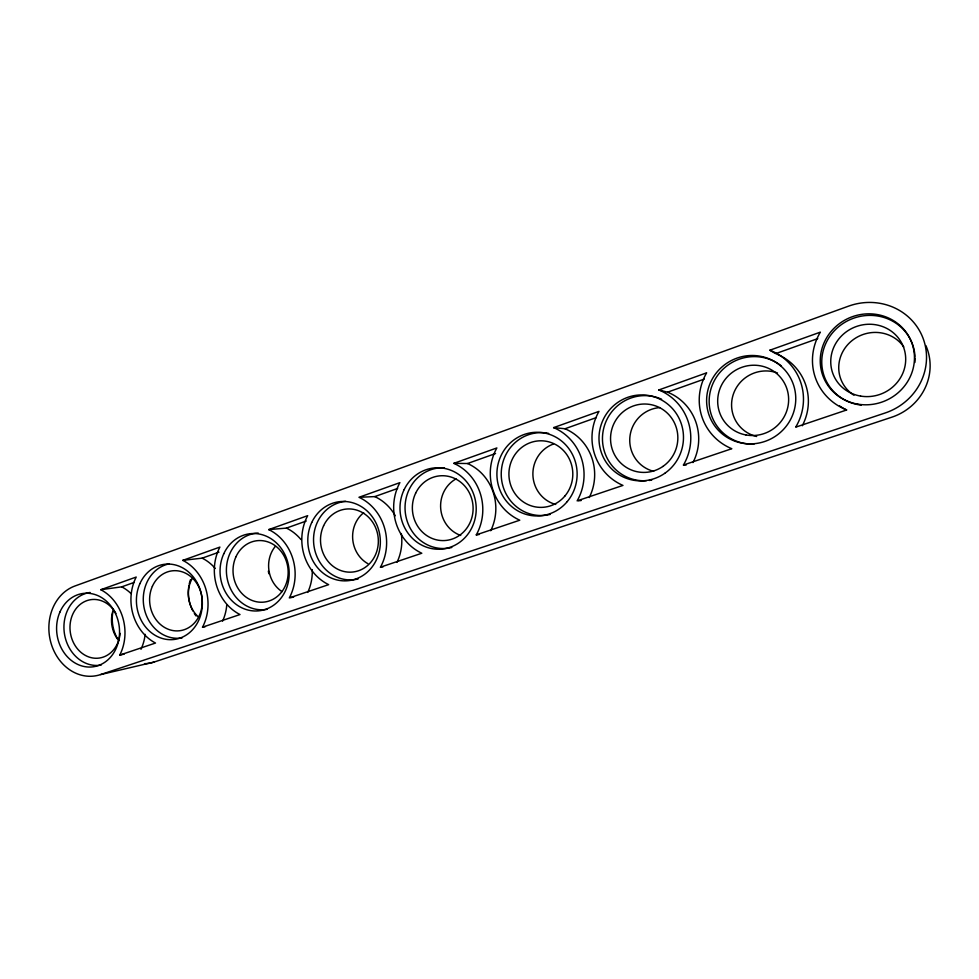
<?xml version="1.0" encoding="UTF-8"?>
<svg xmlns="http://www.w3.org/2000/svg" width="979" height="979" viewBox="0 0 979 979"><rect width="100%" height="100%" fill="white"/><g stroke="black" fill="none" stroke-linecap="round" stroke-linejoin="round"><path stroke-width="1.47" d="M100.8 589.713L136.203 577.047A46.123 40.041 82.3 0 0 155.49 643.044L119.756 655.086A45.034 38.132 81.9 0 0 100.8 589.713L121.726 586.849L134.233 582.383M182.779 560.367L219.883 547.09A47.225 42.011 82.9 0 0 239.99 614.543L202.518 627.184A46.086 39.968 82.3 0 0 182.779 560.367L202.176 558.152L218.966 552.168M268.735 529.602L307.675 515.664A48.387 44.128 84 0 0 328.65 584.647L289.319 597.912A47.188 41.926 82.9 0 0 268.735 529.602L286.443 528.097L306.207 521.048M453.815 463.348L496.855 447.941A50.92 48.84 -89.5 0 0 519.763 520.204L476.283 534.864A49.562 46.319 85.8 0 0 453.815 463.348L467.534 463.52L495.558 453.522M553.637 427.615L598.964 411.388A52.413 51.373 -72.8 0 0 622.962 485.413L577.145 500.856A50.871 48.754 -89.8 0 0 553.637 427.615L564.993 428.765L596.382 417.568M658.818 389.96L706.642 372.84A54.702 53.392 -33.9 0 0 731.802 448.712L683.452 465.013A52.352 51.275 -74 0 0 658.818 389.96L667.568 392.175L704.268 379.093M769.824 350.225L820.341 332.15A57.761 54.983 -21.9 0 0 846.762 409.944L795.67 427.174A54.604 53.331 -34.8 0 0 769.824 350.225L775.649 353.639L817.759 338.612M360.407 497.234L374.786 496.598L397.658 488.435M380.464 567.171L421.79 553.245A49.611 46.405 85.9 0 1 399.885 482.647L358.975 497.295A48.338 44.043 83.9 0 1 380.464 567.171L383.254 566.719M100.592 674.58L885.163 412.979A59.278 56.464 -22 0 0 923.625 339.835A59.278 56.464 -22 0 0 848.634 306.121L75.04 585.956A46.294 39.209 81.9 0 0 50.994 643.068A46.294 39.209 81.9 0 0 100.592 674.58L154.168 662.037L891.796 417.201A54.946 52.328 -20.4 0 0 925.865 345.55M119.756 655.086L124.162 654.131M202.518 627.184L205.443 626.584M290.763 597.643L293.639 597.104M476.283 534.864L479.208 534.485M578.491 500.758L581.183 500.538M683.452 465.013L686.157 465.049M154.168 662.037A43.455 37.386 81.7 0 1 144.537 663.676M196.02 615.938A35.525 31.255 82.2 0 1 194.319 613.466M192.839 610.859A35.525 31.255 82.2 0 1 188.923 585.613M189.216 584.133A35.525 31.255 82.2 0 1 190.428 579.776M117.26 638.296A34.767 29.908 81.7 0 1 112.793 612.279M861.263 405.122A46.955 44.728 -21.8 0 1 821.919 358.118A46.955 44.728 -21.8 0 1 869.132 315.385A46.955 44.728 -21.8 0 1 914.998 356.503M915.047 357.971A46.955 44.728 -21.8 0 1 914.912 362.45M853.945 395.222A35.636 33.935 -20.6 0 1 849.442 342.883A35.636 33.935 -20.6 0 1 903.776 346.909M753.879 444.111A44.496 43.443 -33.7 0 1 711.66 386.742A44.496 43.443 -33.7 0 1 781.438 365.999M756.657 436.499A33.849 33.029 -30.2 0 1 733.234 394.537A33.849 33.029 -30.2 0 1 777.51 372.987M550.333 514.367A41.448 39.784 -89.6 0 1 501.236 475.011A41.448 39.784 -89.6 0 1 548.632 433.391M651.769 480.016A42.648 41.816 -72.8 0 1 649.04 480.456M646.324 480.701A42.648 41.816 -72.8 0 1 603.199 430.674A42.648 41.816 -72.8 0 1 661.608 399.212M653.666 471.327A32.454 31.928 -68.7 0 1 659.675 407.607M451.808 547.469A40.396 37.814 85.9 0 1 405.22 511.748A40.396 37.814 85.9 0 1 444.429 467.815M358.143 578.944A39.405 35.966 84 0 1 314.088 546.674A39.405 35.966 84 0 1 345.599 501.334M367.835 563.659A30.092 27.693 83.9 0 1 363.674 512.715M182.167 637.855A37.581 32.662 82.3 0 1 143.901 606.772A37.581 32.662 82.3 0 1 169.306 563.831M460.717 535.452A30.802 29.04 85.9 0 1 440.709 508.639A30.802 29.04 85.9 0 1 456.067 478.878M555.705 504.442A31.573 30.471 -89.1 0 1 532.906 475.084A31.573 30.471 -89.1 0 1 553.527 444.001M267.071 609.317A38.475 34.265 82.9 0 1 226.675 575.297A38.475 34.265 82.9 0 1 258.162 533.017M120.123 633.34A29.505 25.05 81.9 0 1 85.406 655.44A29.505 25.05 81.9 0 1 75.664 609.183A29.505 25.05 81.9 0 1 115.926 613.478M118.802 640.707A28.146 24.169 81.8 0 1 113.417 609.452M101.155 665.084A36.737 31.181 81.9 0 1 64.418 633.646A36.737 31.181 81.9 0 1 90.092 592.466M281.989 591.622A29.407 26.433 82.8 0 1 275.099 546.637M198.921 617.37A28.758 25.258 82.2 0 1 192.153 578.577M374.786 496.598A47.102 43.1 83.9 0 1 395.296 515.774M401.304 533.531A47.102 43.1 83.9 0 1 396.997 562.338M202.176 558.152A44.961 39.209 82.2 0 1 215.27 568.481M226.736 605.316A44.961 39.209 82.2 0 1 222.6 621.102M667.568 392.175A50.908 49.966 -72.2 0 1 692.961 462.59M777.032 354.19A53.099 51.85 -32.9 0 1 802.278 425.755M845.746 409.577A56.097 53.404 -21.3 0 1 839.59 405.942M564.993 428.765A49.501 47.579 -89.6 0 1 589.26 497.54M467.534 463.52A48.265 45.267 85.8 0 1 490.724 530.74M286.443 528.097A46.013 41.081 82.9 0 1 300.957 539.539M312.252 569.619A46.013 41.081 82.9 0 1 307.724 592.417M121.726 586.849A43.957 37.447 81.8 0 1 131.027 593.555M145.149 634.331A43.957 37.447 81.8 0 1 140.964 649.31M268.87 573.755A36.321 32.699 82.8 0 1 268.356 571.112M857.739 404.143A47.42 45.169 -22 0 0 912.098 343.641A47.42 45.169 -22 0 0 832.211 330.18A47.42 45.169 -22 0 0 857.739 404.143M753.891 443.732A44.912 43.859 -34.4 0 0 788.364 374.492A44.912 43.859 -34.4 0 0 711.292 380.843A44.912 43.859 -34.4 0 0 753.891 443.732M664.741 473.346A43.052 42.183 -73.4 0 0 659.883 399.126A43.052 42.183 -73.4 0 0 599.075 441.223A43.052 42.183 -73.4 0 0 664.741 473.346M567.269 501.566A41.828 40.102 -89.6 0 0 544.703 433.048A41.828 40.102 -89.6 0 0 499.082 487.726A41.828 40.102 -89.6 0 0 567.269 501.566M404.156 489.61A40.751 38.108 85.9 0 0 440.06 549.195A40.751 38.108 85.9 0 0 470.079 486.661A40.751 38.108 85.9 0 0 404.156 489.61M311.738 522.492A39.747 36.235 84 0 0 346.028 580.853A39.747 36.235 84 0 0 374.48 520.143A39.747 36.235 84 0 0 311.738 522.492M223.763 553.796A38.793 34.498 82.9 0 0 256.535 610.982A38.793 34.498 82.9 0 0 283.543 551.985A38.793 34.498 82.9 0 0 223.763 553.796M139.911 583.631A37.9 32.87 82.3 0 0 171.276 639.679A37.9 32.87 82.3 0 0 196.926 582.321A37.9 32.87 82.3 0 0 139.911 583.631M59.903 612.108A37.031 31.365 81.9 0 0 89.946 667.054A37.031 31.365 81.9 0 0 114.335 611.239A37.031 31.365 81.9 0 0 59.903 612.108M860.553 396.079A37.716 35.929 -21.8 0 0 903.825 347.986A37.716 35.929 -21.8 0 0 840.288 337.229A37.716 35.929 -21.8 0 0 860.553 396.079M745.961 434.957A35.746 34.901 -33.7 0 0 786.847 388.602A35.746 34.901 -33.7 0 0 726.663 377.576A35.746 34.901 -33.7 0 0 745.961 434.957M564.92 495.986A33.298 31.952 -89.6 0 0 547.053 441.419A33.298 31.952 -89.6 0 0 510.622 484.862A33.298 31.952 -89.6 0 0 564.92 495.986M662.869 466.457A34.265 33.592 -72.8 0 0 659.112 407.386A34.265 33.592 -72.8 0 0 610.615 440.795A34.265 33.592 -72.8 0 0 662.869 466.457M415.647 493.183A32.454 30.373 85.9 0 0 444.356 540.567A32.454 30.373 85.9 0 0 468.195 490.724A32.454 30.373 85.9 0 0 415.647 493.183M323.608 525.747A31.658 28.893 84 0 0 351.033 572.152A31.658 28.893 84 0 0 373.635 523.753A31.658 28.893 84 0 0 323.608 525.747M152.381 586.311A30.19 26.237 82.3 0 0 177.48 630.904A30.19 26.237 82.3 0 0 197.88 585.161A30.19 26.237 82.3 0 0 152.381 586.311M235.963 556.745A30.9 27.522 82.9 0 0 262.176 602.232A30.9 27.522 82.9 0 0 283.641 555.203A30.9 27.522 82.9 0 0 235.963 556.745"/></g></svg>
